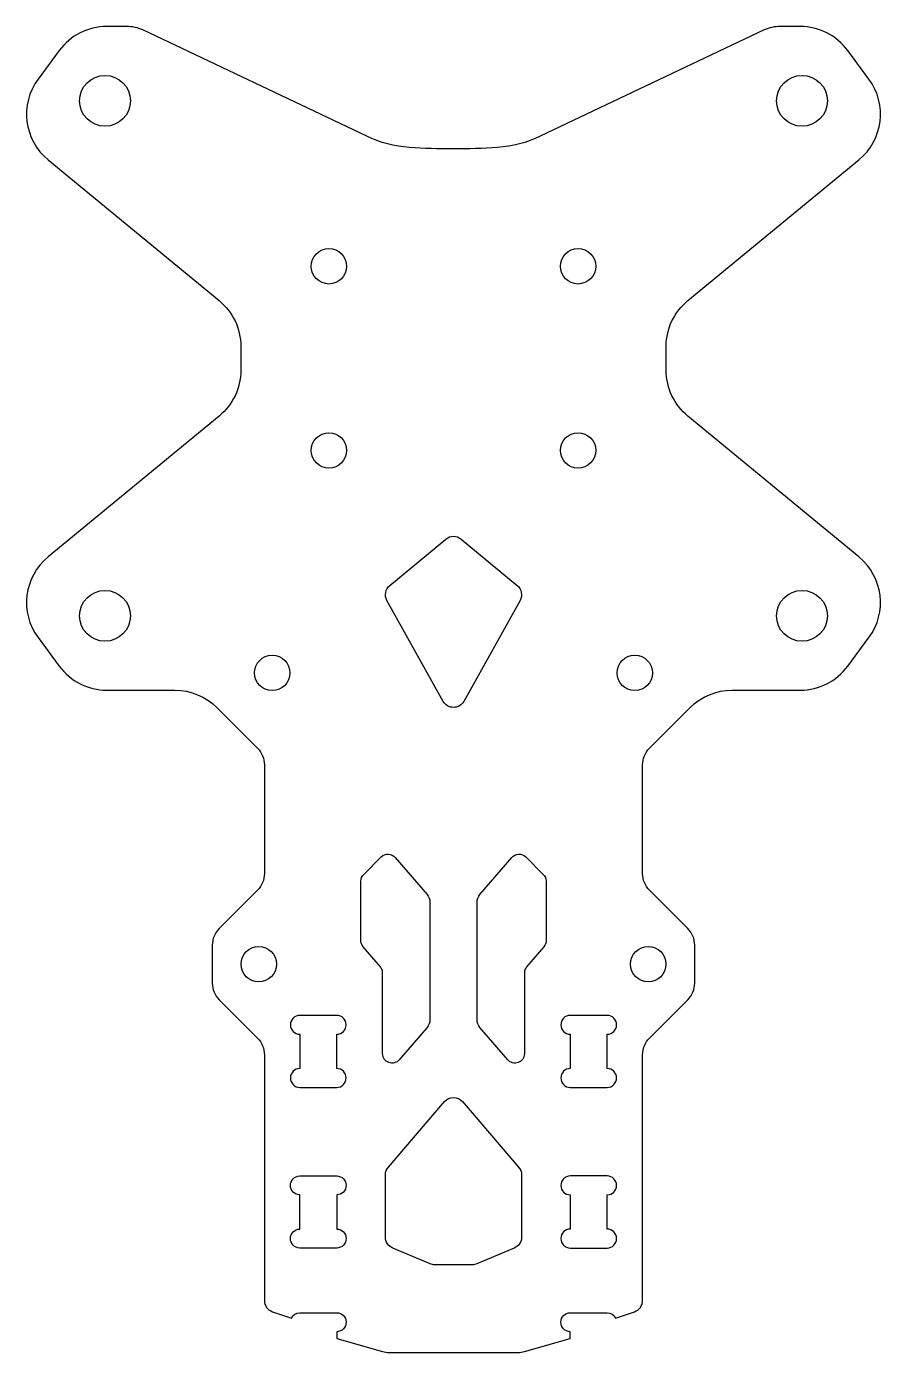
# Model space of a CAD drawing. Header units: millimetres. Extents: x -36 to 36, y -84 to 28.
import ezdxf

# ---------------------------------------------------------------- set-up
doc = ezdxf.new("R2010")
doc.units = ezdxf.units.MM
doc.layers.get('0').update_dxf_attribs({"linetype": 'CONTINUOUS'})

msp = doc.modelspace()

# ---------------------------------------------------------------- linework, layer by layer
for points in [[(27.64, 28.08, 0.114261), (26.29, 27.79), (7.34, 18.79, -0.09405), (3.73, 17.85, -0.034022), (-3.73, 17.85, -0.09405), (-7.34, 18.79), (-26.29, 27.79, 0.114261), (-27.64, 28.08, -0.002989), (-27.7, 28.08), (-29.34, 28.08, 0.237956), (-33.36, 26.05), (-35.15, 23.63, 0.39909), (-34.3, 16.8), (-19.83, 4.89, -0.224285), (-18, 1.03), (-18, -1.03, -0.224285), (-19.83, -4.89), (-34.3, -16.8, 0.39909), (-35.15, -23.63), (-33.36, -26.05, 0.237956), (-29.34, -28.08), (-23.57, -28.08, -0.198912), (-20.03, -29.55), (-16.59, -32.99, -0.198912), (-16, -34.41), (-16, -43.6, -0.198912), (-16.59, -45.01), (-19.82, -48.25, 0.198912), (-20.41, -49.66), (-20.41, -52.87, 0.198912), (-19.82, -54.29), (-16.59, -57.52, -0.198912), (-16, -58.94), (-16, -79.74, 0.322824), (-15.32, -80.68), (-13.72, -81.22, -0.284915), (-13, -80.77), (-9.88, -80.77, -1), (-9.88, -82.37), (-9.88, -82.96), (-6, -84.05, 0.069107), (-5.45, -84.13), (5.45, -84.13, 0.069107), (6, -84.05), (9.88, -82.96), (9.88, -82.37, -1), (9.88, -80.77), (13, -80.77, -0.284915), (13.72, -81.22), (15.32, -80.68, 0.322824), (16, -79.74), (16, -58.94, -0.198912), (16.59, -57.52), (19.82, -54.29, 0.198912), (20.41, -52.87), (20.41, -49.66, 0.198912), (19.82, -48.25), (16.59, -45.01, -0.198912), (16, -43.6), (16, -34.41, -0.198912), (16.59, -32.99), (20.03, -29.55, -0.198912), (23.57, -28.08), (29.34, -28.08, 0.237956), (33.36, -26.05), (35.15, -23.63, 0.39909), (34.3, -16.8), (19.83, -4.89, -0.224285), (18, -1.03), (18, 1.03, -0.224285), (19.83, 4.89), (34.3, 16.8, 0.39909), (35.15, 23.63), (33.36, 26.05, 0.237956), (29.34, 28.08), (27.7, 28.08, -0.002989)], [(-5.39, -19.22), (-0.64, -15.29, -0.359451), (0.64, -15.29), (5.39, -19.22, -0.361775), (5.63, -20.48), (0.87, -29.03, -0.587899), (-0.87, -29.03), (-5.63, -20.48, -0.361775)], [(-6.19, -51.48), (-7.65, -49.79, -0.179264), (-7.84, -49.27), (-7.84, -44.24, -0.198912), (-7.6, -43.68), (-6.11, -42.19, -0.436617), (-4.94, -42.23), (-2.24, -45.37, -0.179264), (-2, -46.02), (-2, -55.97, -0.179264), (-2.24, -56.62), (-4.59, -59.36, -0.695973), (-6, -58.84), (-6, -52, 0.179264)], [(6.19, -51.48, 0.179264), (6, -52), (6, -58.84, -0.695973), (4.59, -59.36), (2.24, -56.62, -0.179264), (2, -55.97), (2, -46.02, -0.179264), (2.24, -45.37), (4.94, -42.23, -0.436617), (6.11, -42.19), (7.6, -43.68, -0.198912), (7.84, -44.24), (7.84, -49.27, -0.179264), (7.65, -49.79)], [(-9.88, -61.7, 1), (-9.88, -60.1), (-9.88, -57.2, 1), (-9.88, -55.6), (-13, -55.6, 1), (-13, -57.2), (-13, -60.1, 1), (-13, -61.7)], [(13, -61.7, 1), (13, -60.1), (13, -57.2, 1), (13, -55.6), (9.88, -55.6, 1), (9.88, -57.2), (9.88, -60.1, 1), (9.88, -61.7)], [(-5.51, -68.44), (-0.76, -62.9, -0.459394), (0.76, -62.9), (5.51, -68.44, -0.179264), (5.76, -69.09), (5.76, -74.37, -0.301627), (5.14, -75.3), (1.97, -76.63, -0.100082), (1.58, -76.71), (-1.58, -76.71, -0.100082), (-1.97, -76.63), (-5.14, -75.3, -0.301627), (-5.76, -74.37), (-5.76, -69.09, -0.179264)], [(-13, -73.69), (-13, -70.79, -1), (-13, -69.19), (-9.88, -69.19, -1), (-9.88, -70.79), (-9.88, -73.69, -1), (-9.88, -75.29), (-13, -75.29, -1)], [(9.88, -69.19, 1), (9.88, -70.79), (9.88, -73.69, 1), (9.88, -75.29), (13, -75.29, 1), (13, -73.69), (13, -70.79, 1), (13, -69.19)]]:
    msp.add_lwpolyline(points, format="xyb", close=True)
for centre, radius in [((-29.49, 21.79), 2.15), ((29.49, 21.79), 2.15), ((-10.54, 7.79), 1.5), ((10.54, 7.79), 1.5), ((-10.54, -7.79), 1.5), ((10.54, -7.79), 1.5), ((-29.49, -21.79), 2.15), ((29.49, -21.79), 2.15), ((-15.34, -26.62), 1.5), ((15.34, -26.62), 1.5), ((-16.48, -51.27), 1.5), ((16.48, -51.27), 1.5)]:
    msp.add_circle(centre, radius)

doc.saveas('drawing.dxf')
